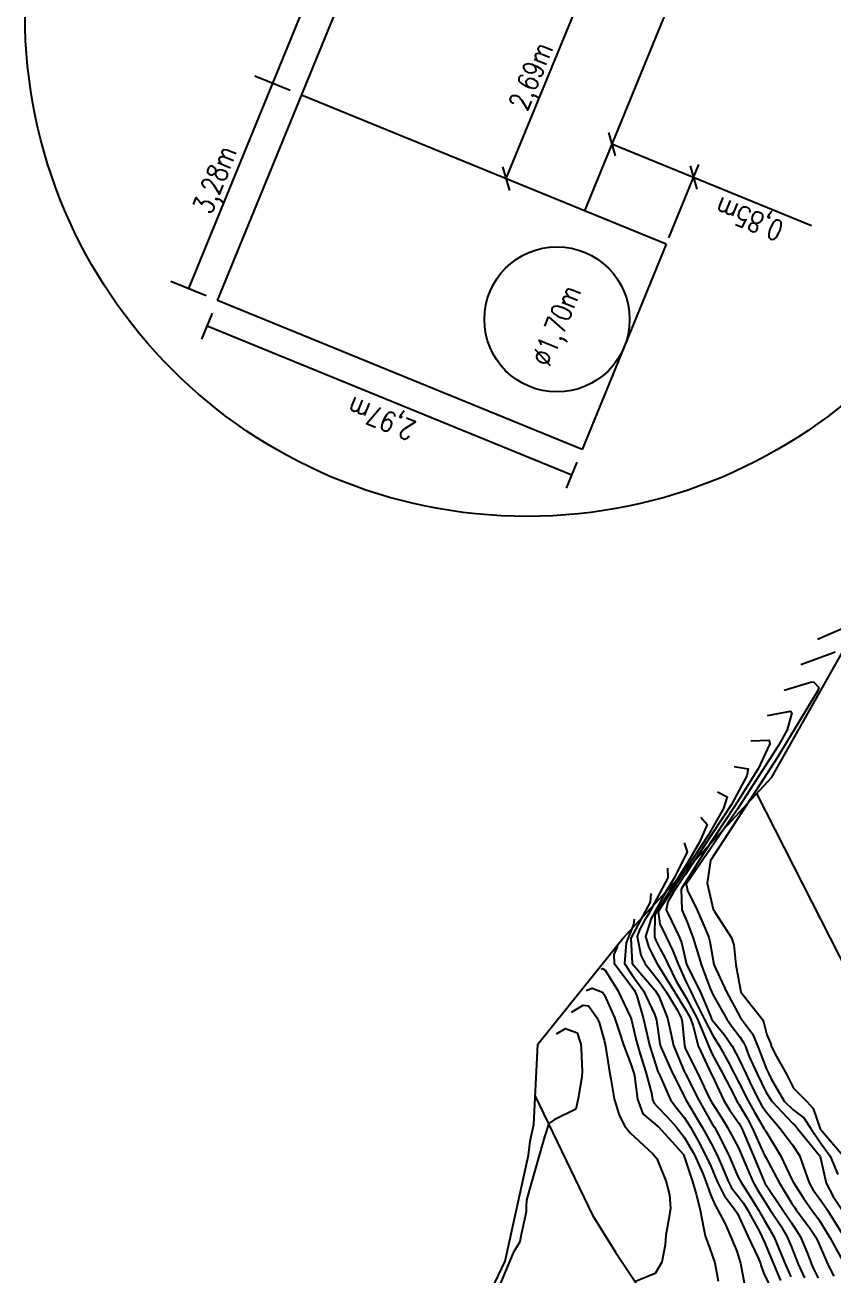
# Model space of a CAD drawing. Header units: metres. Extents: x 318500 to 325275, y 7408834 to 7428799.
# Drawn here: x 321293.2 to 321352.9, y 7415879.1 to 7415971.2 of the extents above; entities that cross this region are included whole.
import ezdxf

# ---------------------------------------------------------------- set-up
doc = ezdxf.new("R2010")
doc.units = ezdxf.units.M
doc.header["$MEASUREMENT"] = 0
doc.linetypes.add('CONTINUO', pattern=[0])
for name, color, linetype in [('Area', 45, 'Continuous'), ('Curvas de Nivel 1m', 11, 'Continuous'), ('Curvas de Nivel 5m', 15, 'Continuous'), ('DETALHES', 45, 'Continuous'), ('Vias Primárias', 230, 'Continuous')]:
    doc.layers.add(name, color=color, linetype=linetype)
doc.styles.add('ROMANS', font='romans', dxfattribs={"height": 0.2})

msp = doc.modelspace()

# ---------------------------------------------------------------- linework, layer by layer
at = {"layer": 'Area'}
msp.add_lwpolyline([(321314.718, 7415850.838), (321328.623, 7415880.08), (321330.357, 7415887.891), (321330.477, 7415888.914), (321330.752, 7415890.149), (321331.039, 7415896.087), (321337.275, 7415903.851), (321348.299, 7415915.768), (321362.15, 7415940.311), (321363.957, 7415944.643), (321364.999, 7415946.421), (321367.686, 7415953.19), (321376.345, 7415975.678), (321382.092, 7415989.12), (321383.786, 7415993.248), (321384.61, 7415995.021), (321393.425, 7416017.555), (321400.528, 7416033.649), (321411.274, 7416061.93)], dxfattribs=at)
at = {"layer": 'Curvas de Nivel 1m', "flags": 128}
for points, elevation in [([(321350.43, 7415924.08), (321352.833, 7415924.973), (321352.967, 7415925.013)], 731), ([(321349.2, 7415922.2), (321351.236, 7415922.798), (321351.379, 7415922.784), (321351.759, 7415922.396), (321351.646, 7415922.106), (321348.736, 7415917.268), (321347.432, 7415915.266), (321343.763, 7415909.622), (321343.517, 7415907.958), (321343.963, 7415906.04), (321344, 7415905.951), (321344.049, 7415905.859), (321345.317, 7415903.931), (321345.489, 7415903.402), (321345.64, 7415901.925), (321345.972, 7415900.054), (321346.014, 7415899.92), (321346.127, 7415899.759), (321347.593, 7415897.903), (321347.7, 7415897.665), (321347.929, 7415896.775), (321348.177, 7415896.142), (321348.274, 7415895.886), (321348.63, 7415895.162), (321349.359, 7415893.875), (321349.875, 7415892.847), (321350.856, 7415891.855), (321351.339, 7415891.332), (321351.84, 7415889.84), (321353.566, 7415887.814)], 732), ([(321347.97, 7415920.32), (321349.652, 7415920.641), (321349.77, 7415920.525), (321349.413, 7415919.26), (321348.773, 7415918.115), (321345.709, 7415913.342), (321341.981, 7415907.884), (321342.072, 7415907.419), (321342.785, 7415905.969), (321343.383, 7415904.607), (321343.643, 7415903.956), (321343.722, 7415903.659), (321344, 7415901.95), (321344.951, 7415899.935), (321345.942, 7415898.08), (321346.06, 7415897.919), (321346.86, 7415896.841), (321347.247, 7415895.9), (321347.895, 7415894.243), (321348.067, 7415893.888), (321348.245, 7415893.526), (321349.197, 7415891.877), (321349.854, 7415891.249), (321350.639, 7415890.649), (321351.155, 7415889.85), (321351.825, 7415888.867), (321352.579, 7415887.828), (321353.148, 7415886.461)], 733), ([(321346.74, 7415918.45), (321348.084, 7415918.506), (321348.13, 7415918.223), (321347.269, 7415916.394), (321345.588, 7415913.692), (321343.352, 7415910.284), (321341.601, 7415907.513), (321341.641, 7415905.984), (321342.037, 7415905.082), (321342.473, 7415903.973), (321342.829, 7415902.788), (321343.066, 7415901.964), (321343.748, 7415900.179), (321343.85, 7415899.952), (321343.966, 7415899.699), (321344.97, 7415897.935), (321345.373, 7415897.367), (321345.927, 7415896.633), (321346.21, 7415896.204), (321346.335, 7415895.914), (321346.603, 7415895.216), (321347.2, 7415893.9), (321347.869, 7415892.512), (321348.287, 7415891.886), (321349.844, 7415890.222), (321350.02, 7415890.045), (321350.17, 7415889.865), (321351.81, 7415887.872), (321351.832, 7415887.84), (321351.848, 7415887.801), (321352.302, 7415885.832), (321352.801, 7415884.855), (321353.489, 7415883.814)], 734), ([(321344.28, 7415914.69), (321345.006, 7415914.315), (321344.736, 7415913.458), (321343.626, 7415911.524), (321339.906, 7415905.861), (321340.034, 7415904.949), (321340.49, 7415903.995), (321340.99, 7415902.971), (321341.374, 7415901.986), (321341.98, 7415900.654), (321342.32, 7415899.975), (321342.644, 7415899.285), (321343.295, 7415897.956), (321343.928, 7415896.73), (321344.234, 7415896.256), (321344.441, 7415895.942), (321345.061, 7415894.774), (321345.508, 7415893.926), (321345.879, 7415893.21), (321346.545, 7415891.91), (321347.016, 7415891.067), (321347.697, 7415889.892), (321347.837, 7415889.664), (321348.927, 7415887.879), (321349.783, 7415886.055), (321349.876, 7415885.869), (321350.629, 7415884.718), (321351.247, 7415883.848), (321351.749, 7415883.139), (321352.571, 7415881.827), (321353.645, 7415879.866)], 736), ([(321343.05, 7415912.81), (321343.509, 7415912.276), (321342.965, 7415910.972), (321342.073, 7415909.447), (321339.663, 7415905.624), (321339.639, 7415904.006), (321339.734, 7415903.721), (321340.012, 7415903.181), (321340.427, 7415902.419), (321340.618, 7415901.994), (321341.247, 7415900.721), (321341.679, 7415899.983), (321341.963, 7415899.498), (321342.774, 7415897.962), (321343.421, 7415896.459), (321343.607, 7415895.953), (321343.91, 7415895.297), (321344.65, 7415893.939), (321345.502, 7415892.289), (321345.685, 7415891.923), (321345.75, 7415891.813), (321345.857, 7415891.644), (321346.498, 7415890.561), (321346.844, 7415889.905), (321347.705, 7415887.999), (321347.752, 7415887.891), (321347.808, 7415887.766), (321348.832, 7415885.879), (321349.765, 7415884.323), (321349.946, 7415884.051), (321350.076, 7415883.865), (321351.079, 7415882.511), (321351.521, 7415881.843), (321351.724, 7415881.435), (321352.411, 7415879.829), (321352.845, 7415878.977)], 737), ([(321341.82, 7415910.93), (321342.042, 7415910.277), (321341.121, 7415908.383), (321340.486, 7415907.327), (321339.386, 7415905.356), (321338.987, 7415904.015), (321339.218, 7415903.218), (321339.836, 7415902.002), (321339.996, 7415901.746), (321341.084, 7415899.989), (321341.949, 7415898.577), (321342.284, 7415897.967), (321342.487, 7415897.412), (321342.864, 7415895.961), (321343.689, 7415894.156), (321343.799, 7415893.951), (321343.887, 7415893.761), (321344.758, 7415891.937), (321345.166, 7415891.243), (321345.843, 7415890.263), (321345.976, 7415890.053), (321346.049, 7415889.917), (321346.225, 7415889.523), (321346.902, 7415887.904), (321347.715, 7415885.957), (321347.747, 7415885.89), (321347.758, 7415885.868), (321347.779, 7415885.837), (321349.078, 7415883.877), (321349.746, 7415882.908), (321350.4, 7415881.86), (321350.917, 7415880.647), (321351.215, 7415879.847), (321351.36, 7415879.508), (321351.69, 7415878.82)], 738), ([(321340.59, 7415909.06), (321340.621, 7415908.343), (321339.189, 7415905.671), (321338.928, 7415905.244), (321338.521, 7415904.516), (321338.365, 7415904.025), (321338.641, 7415902.655), (321338.955, 7415902.016), (321339.981, 7415900.709), (321340.469, 7415899.995), (321341.305, 7415898.624), (321341.626, 7415897.975), (321341.68, 7415897.717), (321341.839, 7415895.971), (321341.916, 7415895.716), (321342.805, 7415893.961), (321343.65, 7415892.165), (321343.758, 7415891.951), (321343.858, 7415891.774), (321344.574, 7415890.666), (321345.03, 7415889.932), (321345.818, 7415888.436), (321346.05, 7415887.916), (321346.22, 7415887.498), (321346.915, 7415885.903), (321347.223, 7415885.347), (321347.766, 7415884.465), (321348.133, 7415883.886), (321348.939, 7415882.681), (321349.417, 7415881.873), (321349.719, 7415881.17), (321350.229, 7415879.862), (321350.688, 7415878.853)], 739), ([(321338.13, 7415905.3), (321338.1, 7415904.909), (321337.542, 7415903.561), (321337.432, 7415902.036), (321337.987, 7415901.176), (321338.833, 7415900.017), (321339.65, 7415898.299), (321339.744, 7415898.003), (321339.779, 7415897.843), (321339.928, 7415896.828), (321340.031, 7415896.108), (321340.06, 7415895.998), (321340.145, 7415895.768), (321340.946, 7415893.984), (321341.863, 7415892.142), (321341.956, 7415891.969), (321342.091, 7415891.735), (321343.143, 7415889.957), (321343.822, 7415888.752), (321344.234, 7415887.944), (321344.588, 7415887.148), (321345.09, 7415885.93), (321345.325, 7415885.476), (321345.77, 7415884.903), (321346.195, 7415884.344), (321346.462, 7415883.909), (321347.366, 7415882.265), (321347.555, 7415881.893), (321347.724, 7415881.518), (321348.42, 7415879.883), (321348.926, 7415878.639)], 741), ([(321336.9, 7415903.42), (321336.888, 7415903.26), (321336.653, 7415902.69), (321336.659, 7415902.043), (321337.974, 7415900.301), (321338.168, 7415900.027), (321338.34, 7415899.648), (321338.811, 7415898.017), (321339.017, 7415897.1), (321339.272, 7415896.01), (321339.891, 7415894.073), (321339.92, 7415894), (321339.947, 7415893.941), (321340.826, 7415891.986), (321341.251, 7415891.377), (321341.847, 7415890.649), (321342.29, 7415889.965), (321342.889, 7415888.895), (321343.384, 7415887.954), (321343.797, 7415887.079), (321344.264, 7415885.943), (321344.762, 7415884.928), (321345.532, 7415883.923), (321345.755, 7415883.582), (321346.524, 7415881.908), (321347.289, 7415880.314), (321347.455, 7415879.894), (321347.51, 7415879.705), (321347.693, 7415879.163), (321348.3, 7415877.884)], 742), ([(321335.7, 7415901.62), (321335.797, 7415901.658), (321335.992, 7415901.53), (321336.948, 7415900.04), (321337.854, 7415898.118), (321337.889, 7415898.031), (321337.938, 7415897.862), (321338.285, 7415896.386), (321338.378, 7415896.023), (321338.582, 7415895.348), (321338.996, 7415894.013), (321339.412, 7415892.461), (321339.501, 7415892.005), (321339.6, 7415891.747), (321339.855, 7415891.466), (321340.568, 7415890.71), (321341.229, 7415889.979), (321341.829, 7415889.215), (321342.559, 7415887.963), (321343.206, 7415886.539), (321343.429, 7415885.954), (321343.77, 7415884.995), (321344.078, 7415884.26), (321344.253, 7415883.943), (321344.855, 7415882.822), (321345.241, 7415881.927), (321345.713, 7415880.808), (321345.981, 7415879.916), (321346.252, 7415878.478)], 743), ([(321334.61, 7415900.03), (321335.049, 7415900.217), (321335.818, 7415899.903), (321335.965, 7415899.705), (321336.702, 7415898.042), (321337.089, 7415896.878), (321337.35, 7415896.036), (321337.899, 7415894.601), (321338.095, 7415894.027), (321338.157, 7415893.755), (321338.377, 7415892.022), (321338.788, 7415890.954), (321339.841, 7415890.06), (321339.875, 7415890.034), (321339.903, 7415889.999), (321341.17, 7415888.629), (321341.763, 7415887.971), (321341.809, 7415887.879), (321342.434, 7415885.963), (321342.72, 7415885.011), (321342.968, 7415883.958), (321343.267, 7415882.425), (321343.366, 7415881.954), (321343.716, 7415880.998), (321344.078, 7415879.944), (321344.338, 7415878.592)], 744), ([(321332.42, 7415896.84), (321333.084, 7415897.245), (321333.928, 7415896.905), (321334.147, 7415896.301), (321334.197, 7415896.076), (321334.236, 7415895.754), (321334.295, 7415894.074), (321334.277, 7415893.681), (321334.016, 7415892.078), (321333.852, 7415891.288), (321332.237, 7415890.497), (321331.841, 7415890.235), (321331.539, 7415889.245), (321330.439, 7415885.449), (321330.209, 7415884.57), (321330.172, 7415884.126), (321330.172, 7415883.708), (321329.824, 7415882.129), (321329.809, 7415882.049), (321329.721, 7415881.501), (321329.224, 7415880.679), (321328.209, 7415878.27)], 746)]:
    msp.add_lwpolyline(points, dxfattribs=dict(at, elevation=elevation))
at = {"layer": 'Curvas de Nivel 5m', "flags": 128}
for points, elevation in [([(321351.66, 7415925.96), (321354.441, 7415927.164)], 730), ([(321345.51, 7415916.57), (321346.532, 7415916.392), (321346.452, 7415915.867), (321345.304, 7415913.767), (321341.893, 7415908.559), (321341.013, 7415907.249), (321340.632, 7415906.568), (321340.507, 7415905.995), (321340.905, 7415905.123), (321341.467, 7415903.986), (321341.622, 7415903.59), (321341.99, 7415901.98), (321342, 7415901.958), (321343.009, 7415899.964), (321343.763, 7415898.133), (321343.842, 7415897.951), (321343.938, 7415897.796), (321344.783, 7415896.791), (321345.372, 7415895.928), (321345.905, 7415894.894), (321346.367, 7415893.913), (321346.816, 7415892.966), (321347.353, 7415891.898), (321347.534, 7415891.572), (321347.852, 7415891.109), (321348.868, 7415889.88), (321349.822, 7415888.666), (321350.321, 7415887.862), (321350.62, 7415887.036), (321351.03, 7415885.851), (321351.299, 7415885.371), (321351.769, 7415884.716), (321352.133, 7415884.204), (321352.381, 7415883.831), (321353.52, 7415882.027)], 735), ([(321339.36, 7415907.18), (321339.311, 7415906.559), (321337.885, 7415903.898), (321337.996, 7415902.03), (321339.721, 7415900.004), (321339.964, 7415899.623), (321340.598, 7415897.99), (321340.843, 7415896.9), (321341.049, 7415895.983), (321341.854, 7415894.007), (321341.873, 7415893.97), (321341.889, 7415893.932), (321342.897, 7415891.96), (321343.843, 7415890.285), (321343.972, 7415890.079), (321344.053, 7415889.947), (321344.321, 7415889.454), (321345.096, 7415887.931), (321345.786, 7415886.318), (321345.996, 7415885.917), (321346.699, 7415884.836), (321347.269, 7415883.897), (321347.748, 7415883.085), (321348.424, 7415881.883), (321348.958, 7415880.631), (321349.26, 7415879.874), (321349.691, 7415878.922)], 740), ([(321333.52, 7415898.44), (321334.388, 7415898.944), (321334.781, 7415898.896), (321335.383, 7415898.058), (321335.55, 7415897.669), (321335.923, 7415896.365), (321336.008, 7415896.049), (321336.039, 7415895.928), (321336.329, 7415894.046), (321336.408, 7415893.519), (321336.676, 7415892.042), (321337.043, 7415890.843), (321337.441, 7415890.034), (321337.833, 7415889.545), (321339.522, 7415888.004), (321339.805, 7415887.647), (321340.478, 7415885.99), (321340.745, 7415884.961), (321340.828, 7415883.984), (321340.668, 7415883.065), (321340.469, 7415881.989), (321340.429, 7415881.279), (321340.191, 7415879.993), (321339.692, 7415879.165), (321338.243, 7415878.579)], 745)]:
    msp.add_lwpolyline(points, dxfattribs=dict(at, elevation=elevation))
at = {"layer": 'DETALHES', "linetype": 'CONTINUO'}
for p, q in [((321326.763, 7416004.298), (321305.29, 7415951.802)), ((321307.434, 7415950.926), (321328.906, 7416003.422)), ((321334.926, 7415975.162), (321328.689, 7415959.913)), ((321312.787, 7415966.418), (321310.185, 7415967.482)), ((321340.505, 7415955.08), (321313.629, 7415966.073)), ((321336.25, 7415963.319), (321336.749, 7415961.594)), ((321351.21, 7415956.44), (321336.5, 7415962.457)), ((321328.44, 7415960.776), (321328.939, 7415959.051)), ((321340.695, 7415955.543), (321342.91, 7415960.959)), ((321342.267, 7415960.859), (321342.766, 7415959.133)), ((321306.592, 7415951.27), (321303.989, 7415952.335)), ((321334.31, 7415939.933), (321307.434, 7415950.926)), ((321306.266, 7415948.071), (321307.054, 7415949.997)), ((321333.536, 7415938.041), (321306.66, 7415949.034)), ((321333.142, 7415937.078), (321333.93, 7415939.004))]:
    msp.add_line(p, q, dxfattribs=at)
at = {"layer": 'DETALHES'}
for p, q in [((321340.726, 7415972.79), (321334.489, 7415957.541)), ((321340.505, 7415955.08), (321334.31, 7415939.933))]:
    msp.add_line(p, q, dxfattribs=at)
msp.add_circle((321330.241, 7415972.002), 37, dxfattribs=at)
at = {"layer": 'DETALHES', "linetype": 'CONTINUO'}
msp.add_circle((321332.452, 7415949.533), 5.354, dxfattribs=at)
at = {"layer": 'Vias Primárias'}
for points in [[(321370.333, 7415872.088), (321366.083, 7415879.635), (321359.893, 7415890.601), (321354.658, 7415899.886), (321347.186, 7415914.564)], [(321330.853, 7415892.238), (321335.058, 7415883.463), (321336.766, 7415880.738), (321342.122, 7415872.708)]]:
    msp.add_lwpolyline(points, dxfattribs=at)

# ---------------------------------------------------------------- texts
at = {"layer": 'DETALHES', "style": 'ROMANS', "width": 0.8}
for s, rotation, p in [('2,69m', 67.75414, (321330.244, 7415964.828)), ('3,28m', 67.75414, (321306.941, 7415957.195)), ('0,85m', 157.75414, (321349.28, 7415956.649)), ('Ø1,70m', 67.75414, (321331.917, 7415945.954)), ('2,97m', 157.75414, (321322.164, 7415941.919))]:
    msp.add_text(s, height=1.5, rotation=rotation, dxfattribs=at).set_placement(p)

doc.saveas('drawing.dxf')
